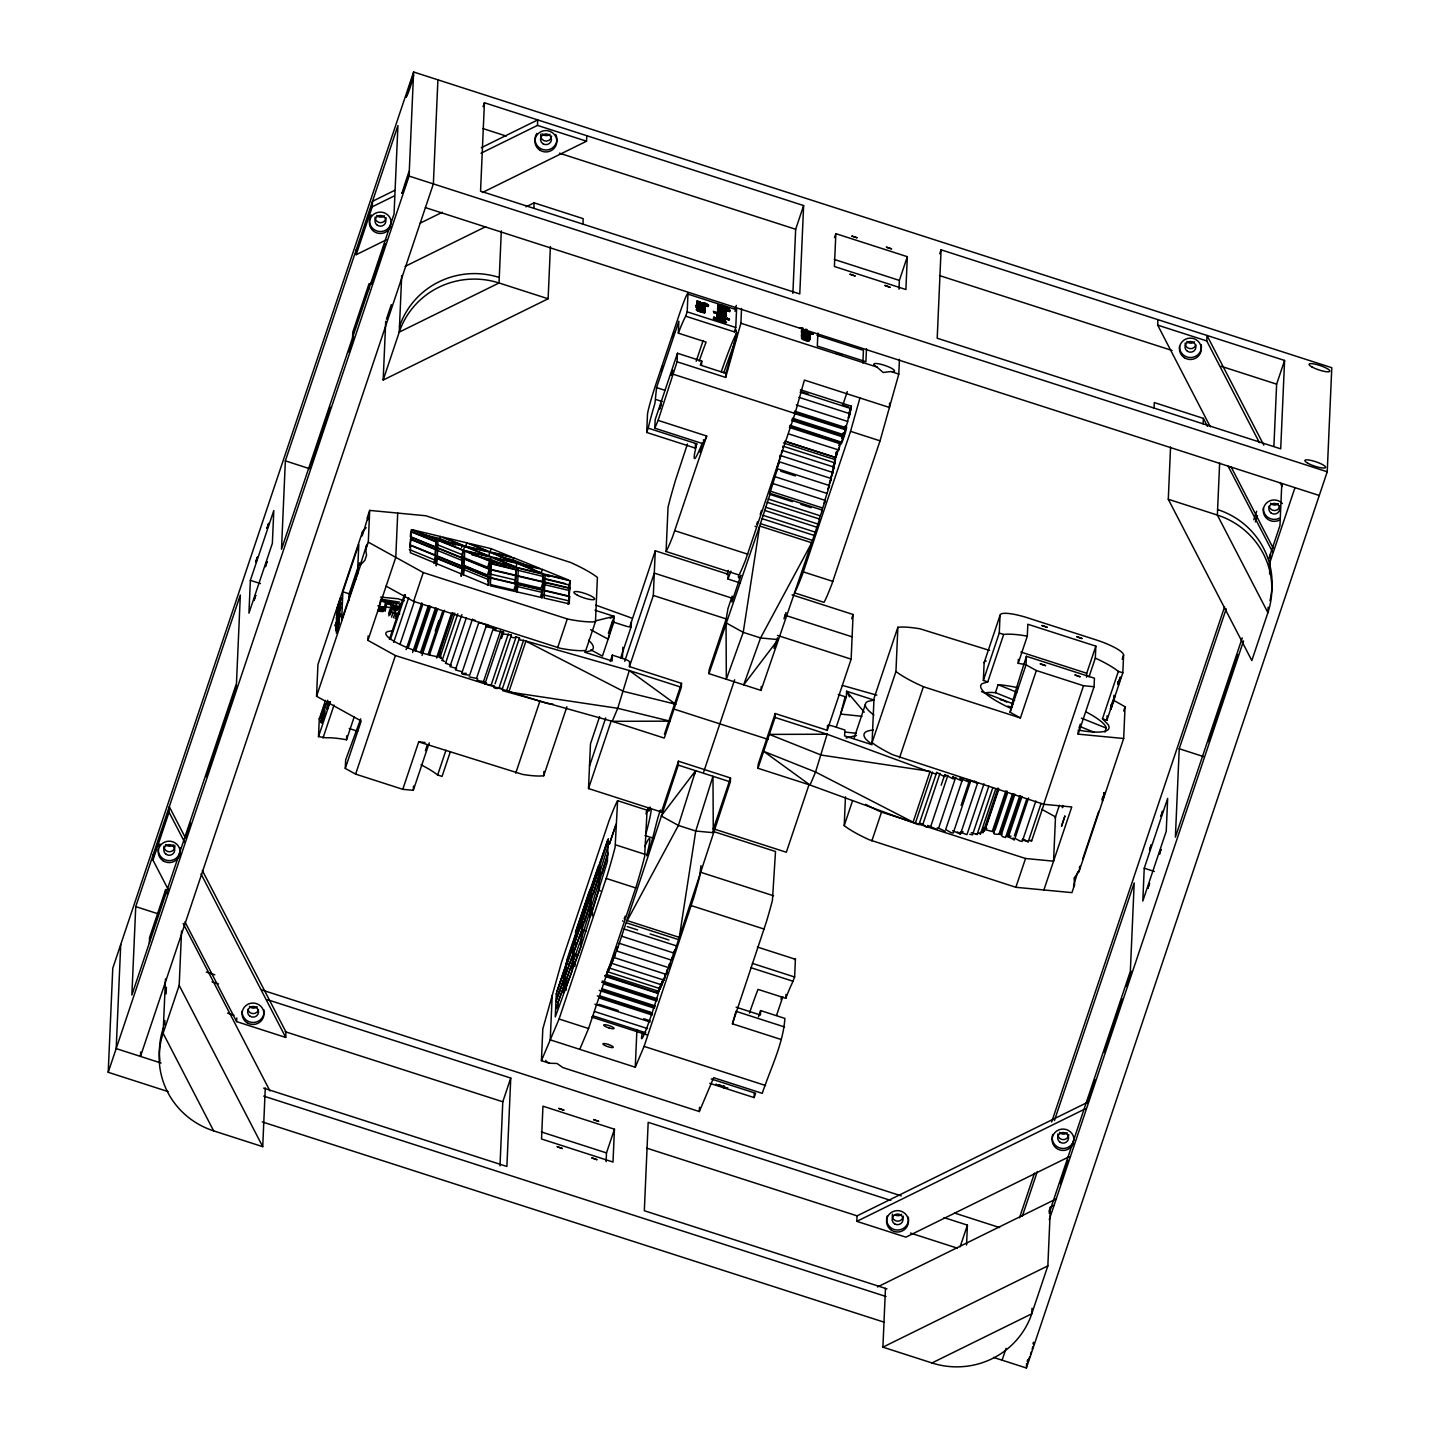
<?xml version="1.0" encoding="UTF-8"?>
<svg xmlns="http://www.w3.org/2000/svg" width="1440" height="1440" viewBox="0 0 1440 1440"><rect width="100%" height="100%" fill="white"/><g stroke="black" fill="none" stroke-linecap="round" stroke-linejoin="round"><path stroke-width="1.5" d="M784.818 441.108L835.848 457.542L836.946 453.006L834.444 460.71M168.102 1091.592L108.216 1072.296L112.77 968.22L413.604 72L1331.784 367.704L1327.23 471.78L1026.396 1368L993.546 1357.416M120.726 944.514L116.19 1048.59L161.082 1063.044M135.738 906.606L131.868 995.022L236.466 683.424L240.336 595.026L135.738 906.606L158.004 913.788M140.67 1051.992L140.472 1056.42L433.368 183.906L437.904 79.83M149.346 943.002L149.58 937.512L165.654 889.614L167.724 893.592M168.462 889.992L152.964 860.076L153.198 854.586M165.42 895.086L165.654 889.614M152.964 860.076L169.038 812.16L169.29 806.67L184.77 836.586M165.474 978.966L163.116 1033.29L213.642 1130.868L262.728 1146.672L265.284 1087.92M164.736 1024.902L164.916 1020.474M166.086 993.96L166.374 987.318M213.642 1130.868A79.092 77.256 2.5 0 1 163.116 1033.29L179.19 985.392L181.566 930.978M250.362 580.338L248.94 613.17L272.358 543.384L273.798 510.552L250.362 580.338L260.496 583.596M202.32 870.462L285.948 1031.94L285.714 1037.43L236.628 1021.626L236.79 1017.972M285.354 460.872L281.502 549.288L394.056 213.984L397.926 125.568L285.354 460.872L309.654 468.702L330.318 407.16M429.228 742.896L413.298 790.326L402.786 789.318L355.608 774.126L345.276 768.402L361.206 720.99L316.548 696.276L317.934 664.542L362.628 531.432L366.228 527.652M354.222 716.85L346.536 739.782L342.36 739.044A67.572 13.968 18.6 0 0 325.854 737.784L318.51 736.614L319.284 718.884L325.512 700.326M322.164 711.954C328.086 709.344 321.462 718.938 321.678 722.952C320.13 719.568 326.52 711.36 323.514 708.714L325.116 703.674L322.236 713.898M322.47 721.224L324.432 714.42L323.064 719.064C317.484 718.596 327.15 704.466 322.614 715.05M321.912 718.38L323.91 713.268L321.93 713.106M322.344 714.51L322.398 713.304L321.948 715.536M324.666 709.02L321.12 720.594M324.45 713.07L320.994 722.718L324.432 713.628L322.308 712.368M324.036 712.494L324.558 710.478L322.974 709.884M326.736 703.278L327.762 700.236M328.5 703.134C329.382 702.972 326.934 708.732 328.446 702.396L328.914 703.35M335.988 628.506L338.634 620.622L336.762 627.12M336.348 620.28L340.614 607.284L339.264 610.56M336.402 619.074L339.39 609.444L339.21 610.506M336.438 618.066L340.308 606.672L339.822 608.706M336.6 614.538L339.264 606.114M337.014 621.036L338.958 613.8L335.106 625.788L336.222 622.548M337.068 619.83L339.786 610.398M337.374 612.882L337.068 614.16L338.976 607.86M337.428 611.658L339.21 607.518L338.562 610.632M337.5 609.786L340.542 597.798M337.788 625.086L337.968 623.394L337.23 625.248M339.894 599.724L336.78 610.11L340.452 599.796M339.3 621.378L336.654 629.262M339.57 615.366C342.684 604.944 332.532 637.29 336.564 622.818M339.732 611.406L338.634 616.212M339.93 606.87L339.984 605.574L338.238 610.56M340.542 601.218L341.244 598.014L340.596 599.94M352.548 337.626L352.8 332.136L368.874 284.238L372.906 282.24M386.226 239.886L356.166 254.7L356.418 249.21M342.882 591.786L341.64 619.992L357.57 572.562L358.794 544.356L342.882 591.786L349.128 593.802L348.84 600.444M345.276 768.402L345.654 759.888L360.72 718.848M346.536 739.782L346.698 735.804M368.64 289.71L368.874 284.238M356.166 254.7L372.258 206.784L372.492 201.312L394.65 190.386M365.688 549.918L366.858 544.338L360.216 565.2L364.806 560.394L366.57 555.138L365.688 549.918L368.298 542.142L369.684 510.408L425.754 515.754L570.672 562.518A70.308 14.526 18.6 0 1 594.738 575.46L597.402 577.422L595.476 621.63L585.81 650.43L584.154 650.61A70.308 14.526 18.6 0 1 560.34 648.306L413.604 601.362L386.118 586.152M553.05 704.214A70.308 14.526 18.6 0 1 546.408 703.26L395.406 655.56L367.92 640.35L368.118 635.922M550.404 246.546L548.118 298.782L383.166 380.052L385.722 321.282M385.11 611.37L386.82 602.82L398.016 606.402L396.954 610.524M401.706 275.598L399.24 332.136L383.166 380.052M380.808 600.012L400.41 604.17L397.206 609.408L389.682 610.2L393.048 612.558L399.726 613.8M108.216 1072.296L409.068 176.076L413.604 72M390.762 611.496L392.13 606.15L397.98 607.482M397.71 513.09L395.784 557.352L367.92 640.35M410.958 537.264L409.932 547.056L410.958 537.264L435.924 547.47L435.582 555.228L410.616 545.04M410.382 537.066L410.526 533.466M413.298 790.326L413.496 786.06M434.034 563.436L435.564 555.66L410.598 545.454L410.292 552.726L435.24 563.094L435.564 555.66M434.988 555.318L436.266 539.658L411.3 529.632L410.976 536.85L435.942 547.056M436.266 539.658L435.258 549.09L412.38 539.73M436.536 560.25L436.284 565.848L437.292 556.362L462.258 566.568L461.25 576.198L462.258 566.568M437.652 548.172L437.31 555.948L462.276 566.154L462.618 558.378L437.652 548.172L436.968 550.206L461.934 560.412L461.682 566.244M461.43 558.234L462.96 550.386L437.994 540.36L437.67 547.758L462.636 557.964L462.96 550.386M463.05 575.01L463.986 567.27L488.988 577.494L488.646 585.27L463.662 574.884L463.986 567.27M489.006 577.08L489.348 569.304L464.346 559.08L464.004 566.856L489.006 577.08L487.638 581.13M484.416 102.744L480.546 191.16L799.776 293.958L803.628 205.56L484.416 102.744L483.084 106.704M501.318 230.868L499.032 282.978L399.24 332.136A79.092 77.256 2.5 0 1 499.032 282.978L548.118 298.782M488.052 585.36L488.304 579.528L463.302 569.304M489.366 568.89L489.69 561.114L464.706 551.07L464.364 558.666L489.366 568.89L487.296 575.406L462.294 565.182M491.436 561.672L490.41 571.482L491.436 561.672L516.582 567.792L514.692 583.74M515.556 577.404L516.582 567.792M515.862 583.974L515.538 591.57L490.374 585.828L490.716 578.052L515.862 583.974L513.828 590.076L490.77 584.64M516.672 592.11L517.608 584.388L542.718 590.31L542.394 597.708L517.284 591.966L517.608 584.388M518.31 568.206L517.986 575.784L543.096 581.706L543.42 574.308L518.31 568.206L517.644 570.24L542.736 576.342L542.484 581.886M533.862 208.332L534.096 202.842L583.182 218.646L582.93 224.136M481.05 153.198L537.48 125.406L537.714 119.916L481.302 147.708M499.986 1165.878L502.794 1101.78L510.75 1078.056L267.516 999.72M510.75 1078.056L506.898 1166.472L263.664 1088.136M541.782 597.888L542.034 592.344L516.924 586.422M542.736 589.896L543.078 582.12L517.968 576.198L517.626 583.974L542.736 589.896L540.684 595.998M543.636 582.48L543.798 578.79L568.89 584.892L568.728 588.492M543.87 590.4L544.806 582.534L569.916 588.456L568.89 598.248M544.806 582.534L544.482 590.31L569.574 596.232M402.786 789.318L418.698 741.888L522.522 774.396A70.308 14.526 18.6 0 0 540.252 776.016L543.726 775.782L543.924 771.354M758.52 1016.82L760.626 1010.592L784.908 1018.422C783.018 1044.468 770.418 1068.786 762.246 1093.338L713.664 1077.696L699.336 1111.536L562.932 1067.598L556.992 1063.476L549.378 1063.242L541.422 1060.668L542.808 1028.952L561.546 962.208L609.03 820.836A70.308 4.086 -72.1 0 1 616.77 802.242L617.616 800.694L647.1 810.198L644.616 856.692A70.308 4.086 -72.1 0 1 636.66 885.006L588.564 1028.52L579.744 1049.346M482.382 192.528L586.548 141.21L586.8 135.72M568.044 604.314L569.556 596.646L544.464 590.724L544.14 598.104L569.25 603.846L569.556 596.646M568.98 596.322L569.232 590.49L544.14 584.568M552.186 995.58L550.242 1039.842L635.274 1067.22L644.094 1046.394L693.594 898.128A70.308 4.086 -72.1 0 0 699.534 876.96L700.992 865.656M569.934 588.042L570.258 580.824L545.148 574.722L544.824 582.12L569.934 588.042L568.566 592.092M555.606 1009.206L555.948 1001.448L564.066 979.11L566.154 979.794M556.272 993.798L555.966 1001.016L564.084 978.696L564.408 971.316L556.272 993.798L558.36 994.482L565.002 976.068M557.766 1007.928L558.036 1002.114L565.416 981.81M563.706 987.3L563.382 994.734L555.264 1016.91L555.588 1009.62L563.724 986.886L564.066 979.11M574.83 955.926L572.742 955.242L572.4 963.018L564.264 985.752L563.94 993.204L572.058 971.046L572.382 963.432L574.47 964.098M572.742 955.242L564.624 977.562L564.282 985.338L566.37 986.004M566.19 990.144L566.352 986.436L572.256 970.2M566.46 984.06L566.712 978.246L574.092 957.942M572.958 961.47L573.3 953.694L581.436 931.356L581.094 939.114L572.94 961.884L572.616 969.498L580.734 947.322L581.076 939.546M574.866 966.366L575.028 962.568L580.932 946.314M581.652 937.422L581.994 929.664L590.328 902.646L590.652 895.05L582.354 921.474L582.012 929.232M662.166 812.268L588.51 788.544L590.472 743.886L599.616 716.598M589.95 911.25L589.608 918.846L581.31 945.612L581.634 937.854L589.968 910.836L590.31 903.06M599.166 874.674L598.824 882.45L590.526 909.414L590.184 916.992L598.482 890.262L598.806 882.864M590.544 908.982L590.886 901.224L599.184 874.26L599.508 866.844L591.228 893.232L590.904 900.792M592.362 915.768L592.524 911.97M599.4 880.596L599.742 872.838L608.04 845.856L608.364 838.656L600.084 865.026L599.76 872.406M478.962 622.494L489.348 625.698L485.892 626.13L487.044 626.904L496.332 628.866L493.704 629.622L495.054 630.522L503.604 632.07L501.984 633.132L503.136 633.906L511.416 635.058C508.968 637.686 514.944 638.424 516.132 636.876L519.426 638.028L502.362 688.842L502.722 690.678L612.216 721.332L664.272 738.09L681.336 687.276L681.516 683.352L629.442 666.594L629.658 661.896A6.174 1.278 18.6 0 0 624.51 659.034L612.36 655.128L612.09 661.014L584.622 652.158L590.904 650.79A70.308 14.526 18.6 0 0 588.51 640.206M590.76 649.782L602.424 656.1L613.8 622.224L614.052 616.338L595.026 610.218M607.68 854.478L607.356 861.678L599.058 888.408L599.382 881.01L607.698 854.046L608.022 846.288M622.386 658.512L622.872 647.334M541.422 1060.668L559.08 1019.016L607.158 875.502A70.308 4.086 -72.1 0 0 615.114 847.188L617.616 800.694M606.114 1161.684L606.492 1152.918L614.448 1129.212L542.952 1106.19L541.53 1139.004L613.008 1162.044L614.448 1129.212M620.532 658.386L631.188 626.634L631.404 621.936M678.33 333.162L678.852 321.228L656.568 387.612L654.948 403.254A67.572 3.924 -72.1 0 0 649.332 423.414L648.144 428.13L696.726 443.79L695.286 448.092L646.704 432.45L647.478 414.72A29.214 1.692 -72.1 0 1 657.414 379.656L678.564 316.674A29.214 1.692 -72.1 0 1 687.96 294.12L736.542 309.762L735.768 327.492L734.31 331.848L685.728 316.206L684.846 317.772A67.572 3.924 -72.1 0 0 679.662 329.724L678.33 333.162L706.104 342.108L705.258 344.286A67.572 3.924 -72.1 0 0 699.156 361.116M654.804 428.202L658.116 420.39L706.698 436.032L703.386 443.844L654.804 428.202L655.164 419.67L677.466 353.268L701.748 361.08L701.568 365.508L725.85 373.338L725.67 377.442L677.088 361.8L677.466 353.268M629.37 666.81L653.328 595.458L655.272 550.8L728.928 574.524M635.274 1067.22L636.912 1029.6M889.632 403.038L889.434 407.466L804.402 380.088L795.042 413.46L745.614 559.89A70.308 4.086 -72.1 0 1 740.034 572.976L738.972 574.992L666.09 551.52L668.034 507.258L669.42 501.768A70.308 4.086 -72.1 0 1 675.45 480.384L687.438 444.006M685.728 316.206L687.186 311.85L687.96 294.12M704.79 311.22C703.278 309.492 694.188 306.882 697.5 310.752C721.332 317.826 680.436 301.896 702.738 308.79M700.596 307.26C712.476 311.274 682.524 301.518 702.792 307.422M696.888 306.648L704.898 310.536L698.472 307.476L704.988 308.592L696.888 306.648L696.636 307.926M619.002 943.218L671.058 959.994L668.844 967.698L616.734 951.03L678.276 765.126L678.456 761.202L730.512 777.978L730.332 781.884L674.388 952.344L674.586 950.112M700.416 304.344L700.128 306.216L705.294 306.288L696.816 303.57L700.416 304.344L698.4 304.74L698.922 305.658L699.588 304.11M695.286 448.092L695.484 443.664M701.874 304.812L704.106 305.262M703.386 443.844L703.566 439.74M718.416 314.28L713.754 312.246L725.544 316.044L725.436 318.816L717.354 316.206C716.292 310.194 721.206 319.41 718.128 313.542M717.66 309.15L719.064 308.862L717.876 308.484L717.498 312.984L725.31 315.27L725.904 312.57C722.988 311.76 725.688 313.362 726.012 314.37C729.72 321.948 702.198 305.604 718.65 313.614M717.246 318.42L717.606 315C731.16 316.98 725.832 324.252 717.246 318.42L717.498 317.214M708.984 673.65L760.464 523.638L812.52 540.396L761.04 690.426L708.984 673.65L709.146 669.744L726.21 618.93L727.956 608.634L732.15 596.106L731.898 601.992L740.898 575.172L739.044 577.818A70.308 4.086 -72.1 0 1 738.468 576.126M725.238 323.244C725.292 317.304 712.476 318.492 715.266 319.86C743.58 327.564 707.454 315.558 723.51 320.76M724.32 318.726L725.616 319.14L724.806 321.57M725.526 316.566L724.284 316.17M725.616 319.14L717.552 316.008L717.3 317.214L723.978 318.978L722.142 318.024M725.904 312.57L717.84 309.438L717.588 310.662L724.05 313.074L717.57 311.292M717.948 307.008L729.936 310.338L717.966 306.486L717.714 307.692L729.684 311.544L719.73 307.8M699.336 1111.536L699.516 1107.306M740.484 583.038L727.974 579.024L728.154 574.272M725.67 377.442L740.898 323.244L741.546 308.448M716.202 1083.978L715.968 1084.644M761.04 690.426L761.22 686.502M974.484 781.11L977.454 783.324L967.014 779.526L970.326 782.136L968.688 782.028L959.94 778.176L962.46 780.696L961.056 780.606L952.596 776.664L954.09 778.734L952.902 778.752L944.748 774.612L945.342 776.502L943.938 776.412L936.702 772.416L918.882 824.796L810.036 785.034L757.98 768.276L758.16 764.352L775.206 713.538L827.262 730.296L827.478 725.598A6.174 1.278 18.6 0 1 832.734 726.102L844.884 730.008L844.614 735.894L872.1 744.732L866.106 739.422A70.308 14.526 18.6 0 1 873.288 730.116M709.794 1083.312L754.146 1097.604L754.344 1093.158M760.626 1010.592L760.428 1015.02L736.128 1007.19M792.882 293.364L795.672 229.266L803.628 205.56M757.98 768.276L775.044 717.462L775.206 713.538M781.02 1039.464L732.438 1023.822L766.476 921.6A70.308 4.086 -72.1 0 0 772.416 900.432L775.512 851.508L713.052 831.384M804.924 334.656L804.978 333.468L803.196 333.198L803.7 334.116L801.468 332.514L806.472 333.432M809.586 339.678C789.714 330.3 813.348 348.84 809.838 335.844L801.756 333.252L801.504 334.458L809.712 337.59L808.794 336.888M749.448 1013.094A67.518 3.924 -72.1 0 1 756.882 992.34L758.016 989.388L785.79 998.316L785.97 994.338M817.884 333.054L817.326 346.068L865.908 361.728L866.484 348.696M785.79 998.316L786.852 995.562A67.572 3.924 -72.1 0 1 792.126 983.268L794.628 977.004L795.402 959.274L757.386 947.034M835.848 233.676L834.408 266.508L905.904 289.53L907.326 256.698L835.848 233.676L834.516 237.618M836.37 726.75L846.324 697.104L846.576 691.236L874.044 700.074L867.762 701.442A70.308 14.526 18.6 0 0 873.936 715.032M862.884 363.078L863.442 350.334L816.966 335.358M827.19 730.53L851.148 659.16L853.092 614.502L792.072 594.846M1114.902 696.456L1110.402 709.074L1113.372 700.128L1125.054 706.77L1123.668 738.504L1078.992 871.632L1074.132 878.004L1074.546 884.862L1071.936 892.638L1015.866 887.292L869.166 839.736A70.308 14.526 18.6 0 1 845.802 826.848L844.218 825.606L845.46 796.878M1043.892 889.956L1071.756 806.958L1043.712 804.294L892.8 754.758A70.308 14.526 18.6 0 1 875.43 745.074L872.064 742.644L874.008 698.382L897.876 627.246L902.016 627.03A70.308 14.526 18.6 0 1 920.034 628.812L989.55 650.412M1069.11 1156.752L905.904 1237.158L856.818 1221.354L857.07 1215.864L1087.452 1102.374M898.992 289.17L899.37 280.404L907.326 256.698M859.932 397.98L850.554 431.334L802.512 574.236A70.308 4.086 -72.1 0 1 795.006 591.984L794.502 592.848L824.004 602.352L824.508 601.47A70.308 4.086 -72.1 0 0 831.996 583.74L880.056 440.838L898.794 374.112L899.442 359.298M872.064 742.644L895.95 671.508L897.876 627.246M1054.314 1205.208L1050.408 1207.134L1047.852 1265.886L1031.76 1313.802L931.968 1362.96L882.9 1347.156L885.456 1288.386M941.076 249.822L937.206 338.22L1280.718 448.848L1284.588 360.45L941.076 249.822L939.744 253.764M1027.296 636.192L1023.966 635.598A67.572 13.968 18.6 0 0 1007.172 634.176L1003.68 634.446L987.768 681.876L983.358 680.454L984.132 662.724L1000.044 615.312A29.214 6.048 18.6 0 1 1029.834 618.552L1094.364 639.342A29.214 6.048 18.6 0 1 1123.596 655.092L1122.822 672.822L1106.91 720.252L1102.446 718.812L1118.358 671.382L1115.586 669.294A67.572 13.968 18.6 0 0 1099.422 660.042L1095.318 658.098L1095.84 646.146L1027.818 624.24L1027.296 636.192L1018.188 663.3L1021.752 663.93A67.518 13.95 18.6 0 1 1025.37 664.686M966.546 1245.024L967.41 1225.134L943.992 1217.592M983.358 680.454L999.27 633.042L1000.044 615.312M1026.414 656.298L1026.036 664.83L1036.35 670.536L1020.42 717.966L1010.124 712.26C1014.264 693.36 1020.654 674.892 1026.414 656.298L1094.436 678.204L1094.058 686.736L1078.146 734.148L1123.668 738.504M1018.188 663.3L1018.368 659.322M1026.396 1368L1026.576 1363.572M1032.012 1308.312L1031.76 1313.802A79.092 77.256 2.5 0 1 931.968 1362.96M1078.146 734.148L1078.326 730.044L1081.656 730.656A67.572 13.968 18.6 0 0 1108.116 724.572L1102.446 718.812M1086.552 677.232L1086.732 673.254L1095.84 646.146M1106.91 720.252L1107.09 715.824M1111.104 709.308L1110.744 707.598M1111.482 704.754L1110.978 706.59L1111.266 705.348M1118.232 681.75L1118.808 682.974L1118.142 682.056M1154.052 408.06L1154.286 402.57L1203.372 418.374L1207.494 426.366M1210.32 426.798L1157.67 325.134L1157.904 319.644M1144.242 868.212L1142.802 901.044L1166.238 831.258L1167.66 798.426L1144.242 868.212L1154.358 871.47M1268.136 607.158L1267.902 612.648L1251.828 660.546L1168.29 499.266L1170.558 447.03M1226.196 608.85L1179.234 748.746L1175.382 837.162L1242.252 637.902M1203.138 423.864L1203.372 418.374M1259.424 442.656L1206.756 340.938L1206.99 335.448L1263.798 445.14M1219.644 462.96L1217.358 515.07A79.092 77.256 2.5 0 1 1267.902 612.648L1217.358 515.07L1168.29 499.266M1273.914 446.04L1276.632 384.156L1284.588 360.45M1269.594 573.858L1270.458 553.878M1281.798 483.57L1279.962 525.564L1269.072 558.036M800.37 389.772L851.382 406.206L849.006 413.946M255.672 562.194L257.364 557.1L255.726 562.194M265.356 566.622L267.066 561.546L265.464 566.586M1151.244 844.974L1149.534 850.014L1151.172 844.974M1161.036 816.102L1162.62 811.098L1160.982 816.192M1160.946 849.456L1159.488 854.118L1160.874 849.402M792.432 501.66L769.536 494.28L770.31 493.362L760.464 523.638M767.106 502.254L819.576 519.048L812.52 540.396M835.326 458.712L835.578 457.614L787.662 442.188M323.748 707.112C327.222 703.836 322.686 711.036 322.668 713.538M662.364 982.062L660.222 988.704L608.166 971.946L610.2 964.584L606.744 974.592L658.8 991.35L661.23 984.024M611.928 963.396L615.366 952.758L614.196 957.582L666.252 974.43L667.422 969.516L663.984 980.172L611.928 963.396L613.422 957.474L609.876 968.202L661.932 984.96L664.128 978.084M616.698 951.03L617.634 946.818L614.232 957.618M604.728 975.51L657.774 992.844L659.196 987.858M660.186 988.686L662.256 981.342L661.77 982.278M663.948 980.154L665.478 974.232L664.758 975.942M668.772 967.788L669.69 963.576L668.79 965.934M769.536 494.28L777.456 468.81L829.512 485.568L824.418 501.678M829.998 481.086L832.878 472.518L780.876 455.652L777.672 465.426M782.964 446.166L782.694 447.264M770.31 493.434L822.366 510.12L821.592 511.056L824.976 501.498M785.034 446.814L835.002 462.906L831.762 473.508L834.174 467.154L782.118 450.396L781.344 453.042M1113.912 698.382L1114.326 696.15L1113.552 698.202L1114.596 698.616M336.474 617.652L339.948 606.348M324.918 707.328L325.818 703.908L323.298 711.666M1110.816 706.446L1111.842 706.554L1114.254 698.436M321.39 717.228L322.596 712.242M800.118 392.202L851.13 408.636L850.608 410.652M1104.192 792.63L1103.778 794.502M327.996 706.122L326.484 709.092L328.302 706.698L327.672 705.168M327.24 709.308L327.348 708.084M323.892 709.506L321.354 715.212L322.326 711.306M793.944 413.352L845.37 429.678L842.058 440.316L841.374 442.17L790.092 425.268M1114.038 695.322L1113.84 696.222M1111.698 706.824L1112.166 704.97M321.444 714.078L323.046 714.726L323.676 710.946L323.352 712.278M327.996 707.544L327.312 705.888M798.966 397.332L849.978 413.766L849.384 415.926L847.386 421.362L796.374 404.946M321.228 718.146L322.776 718.65C325.512 710.946 320.688 725.472 323.064 719.064M323.46 710.478L322.848 712.566L323.424 710.46M323.514 708.714L323.118 710.262L324.306 710.748L323.37 713.754L322.11 713.466M337.068 615.942L337.428 614.484M838.854 448.074L838.44 450.612L841.104 441.702M1119.654 680.994L1120.176 678.438L1119.438 680.4M1118.682 682.884L1118.844 682.272M609.912 968.148L611.604 961.776L608.166 971.946M605.016 976.392L657.072 993.15L657.54 991.368M658.8 991.35L660.996 983.718M671.472 960.372L674.082 951.534M828.612 486.63L831.402 478.584L779.346 461.808L775.854 472.428L777.384 468.918M836.73 451.476L835.974 454.086M328.68 702.144L328.284 703.836L328.95 702.036M840.744 443.61C840.906 448.128 849.384 420.912 845.712 427.914M337.338 614.97L337.212 616.104L337.644 615.222M336.798 622.836L337.698 619.326M779.706 456.732L779.994 455.22M336.996 621.756L336.114 625.572L338.724 619.146L336.006 627.768L337.356 622.602M605.754 975.69L606.42 974.16M1112.526 703.89L1113.822 700.38M936.702 772.416L936.342 773.928L934.29 773.586L827.1 734.22L775.044 717.462M338.508 610.29L338.58 609.444M1073.574 885.69L1077.822 871.596M1027.278 1361.43L1027.638 1359.846M1033.452 1344.6L1033.812 1343.016M338.832 616.446L337.212 622.278M338.22 621.396L340.524 614.232L336.816 625.806L337.788 621.9M337.626 622.53L337.41 623.808L337.77 622.962M1118.142 684.324L1119.096 681.444M835.254 457.092L834.822 458.622M781.794 997.272L781.128 999.558M1119.924 680.112L1120.698 677.394M844.776 427.716L845.226 425.934M338.976 617.454L339.264 616.104L337.122 623.106M696.726 443.79L694.728 452.916A67.572 3.924 -72.1 0 0 702.234 443.178M844.974 429.768L847.872 421.236M829.728 482.184L829.458 483.282L831.402 478.584M1111.032 705.69L1111.968 705.114L1111.428 707.814M595.404 620.892L614.052 616.338L608.112 639.162L590.616 629.694M656.91 991.566L657.198 991.26M844.956 697.446L840.636 714.042L861.966 716.328M1113.048 702.954L1113.786 700.83M668.286 967.788L666.306 974.376M1062.828 805.428L1062.378 807.732L1063.26 805.752M838.638 448.524L835.848 457.542M1102.932 798.426L1102.752 799.416L1103.454 797.49M658.116 420.39L677.088 361.8M828.324 487.782L827.928 489.204L829.512 485.568M732.438 1023.822L735.948 1011.312L784.53 1026.954M322.362 712.746L323.118 710.262M338.4 609.984L336.528 615.87L339.39 603.036L336.654 613.206L339.282 605.844M339.102 610.2L338.004 614.196L339.138 609.588M848.556 416.646L848.268 417.942L849.996 413.802M1111.662 704.628L1111.158 706.77L1111.968 704.772M362.628 531.432C359.136 549.468 370.116 507.168 367.776 519.84M1078.992 871.632L1080.162 866.07L1079.334 867.636M1032.156 1349.172L1032.876 1346.706M339.966 604.026C339.156 607.32 341.046 600.408 340.254 603.666M340.47 608.31C339.678 611.604 341.55 604.692 340.758 607.95M357.93 572.454L356.94 575.64M324.306 710.748L323.64 712.908L323.82 711.414M725.85 373.338L726.966 369.648A67.572 3.924 -72.1 0 0 736.056 330.03L734.31 331.848M607.068 973.242L608.31 969.048M822.366 510.12L819.162 519.03M337.176 617.886L338.112 614.718M322.488 714.978L324.108 710.172M1113.102 701.01L1113.678 699.174M1103.814 796.41L1104.246 794.592L1103.868 795.546M573.768 941.346L556.866 991.836L598.968 868.212L582.372 917.316M573.786 940.932L590.148 892.476M598.464 865.854L575.442 932.544L589.158 891.558M582.894 912.024L607.806 840.06L591.768 887.652M608.202 853.074L601.83 873.504L599.742 872.838M599.616 887.616L592.596 910.08L590.526 909.414M1118.142 683.676L1120.14 677.25M1104.228 793.404L1102.23 799.83L1103.526 796.554M322.902 711.36L324.504 711.684L321.804 720.828L323.334 718.668M566.712 960.372L581.328 916.74M564.75 973.98L566.676 967.806M590.112 896.4L574.218 943.74L576.306 944.424M590.814 901.818L584.442 922.14L582.354 921.474M599.67 873.612L593.316 893.898L591.228 893.232M695.628 770.706L678.402 825.444L627.228 920.61L679.284 937.368L695.754 831.024L712.98 776.304L713.286 832.698L695.754 831.024L678.402 825.444L661.23 815.94L695.628 770.706L694.206 774.936M843.372 432.648L841.572 438.228M338.094 609.57L340.092 603.252L338.238 610.506M338.616 621.18L339.426 619.38L335.88 630.954L338.904 621.054L338.13 624.114M606.96 972.504L608.022 969.174M1103.94 793.926L1104.39 792.522L1103.94 793.836M658.476 990.936L657.774 992.844M337.734 618.048C339.858 611.046 335.304 624.492 337.5 618.75M356.832 573.93L355.212 579.996L356.31 577.476M1030.446 1354.572L1031.328 1351.872M337.824 615.888L338.472 613.656L337.878 615.114M1112.76 702.072L1113.084 700.596M1103.04 796.914L1102.428 798.714M337.932 615.978L339.03 612.036L338.598 612.972M337.968 618.516L339.66 614.034L338.256 618.12M835.938 453.402L836.676 451.44M657.72 991.476L657.072 993.15M834.624 458.514L835.056 457.29M1112.256 704.214L1113.516 700.614M833.238 466.884L835.488 459.738L783.432 442.962M185.652 838.134L190.62 823.284M206.28 776.664L236.88 685.512M348.84 351.972L353.826 337.122M371.628 284.058L385.164 243.738M386.424 319.194L391.32 304.614M367.074 518.202L369.684 510.408M336.51 622.152L339.174 613.872L338.58 615.33M349.128 593.802L359.514 562.86M316.548 696.276L361.242 563.148M321.192 718.686L323.208 713.034L322.254 715.122M322.578 716.4L324.558 710.478M323.82 713.736L324.522 711.612M328.068 704.646L327.15 707.166M329.13 701.946L327.366 709.128M329.832 702.162L328.644 705.672L327.654 705.402M318.51 736.614L330.282 701.568M322.974 738.054L334.044 705.06M385.632 604.296L386.658 601.254M384.084 609.804L385.434 602.46L380.376 600.678L379.494 605.178M385.29 607.392L386.82 602.82M386.946 604.278L387.972 601.218M388.836 604.404L389.862 601.362M390.348 606.258L391.896 601.668M388.638 613.674L389.682 610.2M388.8 615.852L390.33 611.28M391.122 609.192L392.13 606.15M392.868 605.178L393.894 602.118M390.186 614.844L391.212 611.784M391.896 609.084L392.922 606.024M393.12 609.246L394.146 606.186M391.518 617.13L393.048 612.558M395.208 607.554L396.738 602.982M394.164 611.19L395.712 606.618M395.406 611.622L396.936 607.05M393.462 617.76L394.992 613.188M396.99 609.444L398.016 606.402M395.514 616.644L396.522 613.584M398.466 609.282L400.41 604.17M389.412 639.324L404.406 594.63M390.438 639.396L405.432 594.702M393.678 642.384L408.672 597.69M355.608 774.126L395.406 655.56M413.604 601.362L423.27 572.562L368.298 542.142M400.23 643.626L414.504 601.056M461.556 547.452L462.24 545.418L437.13 539.586L436.446 541.62L412.362 531.936M420.786 533.97L439.704 538.506L440.388 536.472L462.24 545.418M406.116 649.638L421.83 602.82M408.15 647.946L422.442 605.376M412.632 652.41L428.346 605.592M414.594 650.592L429.606 605.898M415.584 651.096L430.596 606.42M420.462 652.698L435.474 608.004M421.524 652.86L436.518 608.166M422.028 655.488L437.742 608.67M435.258 631.116L438.84 620.478M428.148 654.516L442.44 611.946M463.284 550.458L464.652 546.408L488.592 556.2L463.842 550.314L439.65 540.594L464.652 546.408M465.426 546.894L466.794 542.826L487.458 551.268L464.652 545.976L442.908 537.084L466.794 542.826M429.48 654.966L444.474 610.272M461.934 560.412L462.618 558.378M462.978 563.148L464.346 559.08M436.518 658.026L451.53 613.332M440.118 653.778L438.966 653.004L452.466 612.774M440.658 656.172L438.822 655.218L453.042 612.882M441.972 658.638L439.92 657.576L454.842 613.116M444.438 661.428L442.17 660.348L457.812 613.764M451.314 665.244L445.536 663.282L461.898 614.592M456.606 668.52L449.982 666.558L466.326 617.868M488.502 556.326L491.13 548.658L511.2 556.794L489.888 551.844L469.332 543.438L491.13 548.658M425.412 750.636L427.41 744.714M489.69 561.114L487.656 567.216L462.654 557.172M471.888 554.85L490.374 559.224L491.04 557.208L514.908 566.964L490.59 561.06L466.416 551.34L491.04 557.208M489.906 563.076L490.59 561.06M462.096 671.76L455.4 669.888L472.464 619.074M486.738 624.402L469.674 675.198L463.554 674.406L461.718 673.452L478.782 622.638M450.36 751.662L442.062 776.412L437.652 774.99L445.95 750.24M500.166 556.848L512.982 559.818L513.666 557.784L539.82 568.368L517.086 562.968L492.282 552.816L513.666 557.784M469.134 676.836L476.514 678.438L493.578 627.624M515.7 567.45L517.068 563.382L541.746 573.48L517.482 567.576L493.542 557.784L517.068 563.382M476.802 680.382L483.498 681.606L500.562 630.792M502.362 688.842L499.086 687.69C497.88 689.238 491.904 688.5 494.352 685.872L484.92 683.946L502.002 633.24M501.48 638.424L503.604 632.07M491.274 684.684L508.32 633.87M495.072 683.766L511.416 635.058M499.086 687.69L516.132 636.876M540.99 573.462L542.358 569.394L568.53 579.978L544.32 574.11L519.552 563.976L542.358 569.394M542.736 576.342L543.42 574.308M506.484 691.164L523.53 640.35L629.28 670.518L681.336 687.276M543.078 582.12L541.026 588.222L515.916 582.3M568.89 584.892L570.258 580.824M557.622 647.748L567.288 618.948L570.006 619.506A70.308 14.526 18.6 0 0 593.82 621.828L595.476 621.63M515.736 773.136L539.622 702M646.704 432.45L648.144 428.13M697.086 301.05C723.762 312.03 685.818 300.24 699.984 301.662M696.888 302.562L697.284 300.942M698.922 305.658L696.924 304.884L696.888 303.39M697.572 300.87L696.69 302.076M696.726 304.668L697.104 303.282M696.708 306L697.14 304.218M696.6 304.254L697.734 302.4M697.23 303.912L698.202 302.67M696.42 309.888L696.888 308.664M696.636 310.158L697.248 308.61M696.996 310.446L696.654 308.79M697.734 308.628L696.348 309.654M698.76 304.704L699.48 301.662M697.5 310.752L697.212 309.762M698.31 304.02L700.2 303.462M698.778 310.104L702.864 311.958L698.4 309.582L701.856 310.266L704.754 312.588M701.244 303.768L699.84 304.38M698.868 311.4L697.734 310.068M699.552 310.266L699.912 309.078M543.726 775.782L566.91 706.734M699.552 311.094L698.994 310.086M704.808 309.258C707.364 304.2 687.6 304.776 701.352 305.856M699.714 311.706L699.102 310.716M698.85 309.546L700.83 309.366M701.136 306.54L702.216 306.126M703.188 305.37L702.918 303.984M700.65 312.03L699.768 310.428M701.766 309.672L700.596 310.032M701.982 306.81L702.99 306.324M703.206 303.588C705.312 301.356 712.224 307.674 705.654 305.856M701.55 312.3L703.242 311.13L702.594 309.996M703.278 308.124L703.656 306.468M702.36 312.516L702.9 310.752M704.862 304.56L705.33 303.354M702.666 311.958L703.332 310.32M705.006 305.838L704.79 307.224L705.222 306.09M706.446 305.514L706.068 303.624M703.062 312.66L705.06 311.724M705.294 306.288L704.808 308.07L703.494 307.44L705.042 308.268L704.736 309.852L699.642 308.538M705.996 305.838L706.716 303.876M704.178 312.768L704.934 309.978M704.538 312.714L704.988 311.49M708.138 304.686L707.922 306.594M708.246 306.414L708.552 305.19M696.168 361.278L703.134 340.542M713.736 312.768L713.988 311.562M715.266 319.86L713.772 317.322L716.148 317.826M728.586 308.088C710.532 305.982 720.072 301.086 729.288 309.852M713.484 318.582L714.132 317.178M717.732 306.432L718.236 304.902M608.364 633.276L612.63 620.586M713.7 318.87L713.772 317.322M717.75 307.17L717.93 305.064M714.06 319.194L713.916 318.186M718.83 309.546L717.57 308.736L718.146 306M717.588 305.982L718.722 304.848M724.068 309.672L718.092 307.656L717.642 309.672C721.692 314.676 727.29 309.402 725.94 311.562M714.6 319.518L714.294 318.51M717.57 308.736L718.38 307.656M718.488 305.532L719.388 304.884M717.912 319.59L715.824 319.5L715.392 318.168M718.236 309.24L718.74 307.71M715.32 319.158L715.59 317.934M717.498 312.984L717.732 311.778L724.212 313.542L717.768 311.13M718.092 307.656L719.154 307.8M720.306 306.684L720.234 304.992M700.362 365.238L701.748 361.08M717.3 314.622L717.768 313.542M721.998 308.826C722.502 311.598 717.948 309.798 719.64 307.908M719.856 307.152L720.504 305.802M719.298 309.456C720.9 307.368 722.7 311.04 718.938 308.466M716.058 320.202L714.816 318.834M719.676 309.708L720.162 308.07M719.712 306.936L721.188 305.208M719.46 309.168L720.414 308.664M717.768 320.184L717.516 318.564M722.61 310.248L720.72 308.268M716.994 320.562L717.57 319.23M720.198 309.33L721.206 308.448M717.858 318.546L717.084 319.662M719.082 315.72L719.838 314.082L723.744 316.242M720.936 310.212L721.188 308.988M721.278 306.594L722.268 305.478M721.944 314.658L721.656 316.134L719.424 315.234L719.838 314.082M721.512 310.41L721.638 308.646M719.712 315.396L719.424 314.082L724.122 315.774M721.908 306.738L722.844 306.234M718.038 320.922L725.454 322.56M719.172 305.55L723.492 305.856M719.622 318.834L722.016 320.31L725.418 319.338M720.54 315.738L719.946 314.712M722.61 306.918L723.636 306.486M719.658 319.446L723.654 321.804L721.962 320.904M720.054 315.36L723.996 317.322L725.922 316.548M722.106 312.102L722.844 309.564M721.26 320.67L719.64 320.04M726.012 314.37L722.07 313.272L722.466 312.12L724.266 312.39L722.322 311.436M722.358 313.254L723.942 315.018M723.402 307.17L724.77 306.288M720.126 321.03L720.378 319.608M723.312 311.472L726.174 310.896M721.656 316.674L724.824 316.746M722.502 314.604L724.158 314.334M722.826 313.542L723.24 312.354M723.258 306.54C728.64 307.44 727.434 311.454 725.184 307.044M723.528 315.288L722.826 314.964M722.862 315.738L722.538 316.962M723.438 313.812L723.816 312.462M723.276 314.838L723.744 313.632M723.924 313.164L724.14 312.21M723.87 314.316L724.086 313.38M723.096 321.912L723.888 319.77L722.88 318.294M724.626 312.174C728.424 313.65 722.268 313.182 725.418 314.568M721.782 319.338L722.862 318.924M725.454 311.886L725.778 310.212M726.948 307.188L726.624 308.556M723.24 319.23L717.336 316.692M724.5 315.162L725.184 313.398M725.724 311.832L725.994 310.464M722.88 320.634L723.474 319.05M725.472 313.452L725.922 312.048M726.804 309.546L727.182 308.124M722.646 319.59L723.852 318.798M727.02 309.474L727.362 308.34M725.31 315.27L726.066 313.236M723.51 321.912L723.726 320.904M610.218 661.482L612.36 655.128M724.284 321.264L724.968 319.05M725.256 322.704L724.302 322.38L725.634 321.372M729.522 309.168L728.838 310.338L726.498 309.582M724.302 322.38L725.418 321.156M726.804 318.996C734.688 320.202 722.142 318.024 728.91 319.896M726.894 319.14L727.398 318.204M729.684 311.544L729.936 310.338M727.146 319.32L727.128 318.222M727.542 319.518L727.794 318.276M729.18 319.878L728.784 318.582M728.514 319.824L729.162 318.78M629.91 626.346L655.272 550.8M589.482 766.224L605.7 717.948M624.708 661.284L654.3 573.12L732.168 598.194M588.51 788.544L611.064 721.386M666.09 551.52L667.152 549.522A70.308 4.086 -72.1 0 0 672.732 536.418L706.698 436.032M664.452 734.166L681.516 683.352M726.912 574.578L728.334 570.348M650.034 806.994L648.648 811.116L650.52 808.47A70.308 4.086 -72.1 0 1 645.912 833.778M730.944 571.104L727.974 579.024M661.392 812.016L678.456 761.202M703.62 772.128L734.634 679.788M843.03 404.388L847.314 391.59M849.042 412.866L851.346 406.206M713.448 828.774L730.512 777.978M774 648.396L777.564 637.812M783.954 618.75L786.024 612.558M851.688 618.696L853.092 614.502M808.884 785.088L786.33 852.246L712.674 828.54M721.098 1086.282L718.974 1084.842M723.096 1086.192L724.266 1086.732L717.966 1085.076M723.708 1086.264L723.132 1087.488L727.866 1087.884M723.546 1087.092L724.41 1086.21M724.194 1087.812L724.338 1086.588M853.956 738.486L865.314 704.61M776.556 1015.416L782.82 996.75M844.218 825.606L852.498 800.928M754.146 1097.604L755.604 1093.248L711.252 1078.956M871.848 840.906L881.514 812.106L878.832 810.936A70.308 14.526 18.6 0 1 865.656 804.348M899.514 757.854L923.4 686.718L916.686 683.622A70.308 14.526 18.6 0 1 899.316 673.938L895.95 671.508M915.462 822.888L932.508 772.074M936.954 829.422L927.684 825.426L928.278 827.316L925.974 826.92L922.932 824.184L939.996 773.37M941.184 785.196L944.748 774.612M930.798 826.236L947.844 775.422M945.234 831.258L938.61 828.18L955.674 777.366M962.73 778.716L945.684 829.53L951.174 832.698L953.244 833.04L970.326 782.136M984.222 692.964A65.736 13.59 18.6 0 1 992.268 692.46L995.436 692.658L998.1 684.72L1000.152 684.846A65.736 13.59 18.6 0 1 1017.792 687.69M961.128 805.32L969.66 779.922M952.596 830.736L960.48 834.066L977.544 783.252M960.282 832.194L966.942 834.642L983.988 783.828M1010.124 712.26L1026.036 664.83M969.786 834.264L972.504 834.84L988.848 786.15M971.316 832.716L977.094 834.48L992.736 787.896M978.318 833.364L980.532 833.832L995.562 789.3M980.964 832.23L983.016 832.572L997.974 788.022M982.908 830.808L984.33 830.898L998.532 788.544M1019.754 795.87L1005.552 837.522L1002.384 836.622L1001.304 834.75C1000.422 833.58 991.044 835.47 994.392 832.122L985.23 829.62L998.802 789.192M992.358 831.24L1005.93 790.794M993.69 831.636L1007.262 791.208M995.112 829.998L1007.262 793.818M999.036 833.958L1012.608 793.53M1000.26 834.246L1013.832 793.8M1001.304 834.75L1014.876 794.322M1006.182 836.298L1007.19 836.424L1020.762 795.996M1013.022 838.008L1014.444 839.952L1008.432 836.91L1022.004 796.482M1014.408 835.83L1026.54 799.65M1028.574 797.94L1015.002 838.368L1019.952 840.996L1022.292 841.41L1035.864 800.982M1022.076 839.718L1028.178 841.824L1041.102 803.43M1015.866 887.292L1025.532 858.492L1053.558 861.174L1055.502 816.894L1041.75 809.298M1029.546 840.618L1031.652 840.888L1043.802 804.708M1043.712 804.294L1083.528 685.728L1094.058 686.736M1089.018 676.872L1095.318 658.098M1078.974 728.082L1080.306 724.122M1055.124 818.028L1059.408 805.266M1122.21 659.214L1123.596 655.092M1105.038 732.114L1106.316 727.704A65.736 13.59 18.6 0 0 1085.652 711.684M1123.65 711L1125.054 706.77M1082.808 858.69L1098.738 811.26M960.102 1246.86L967.41 1225.134M1019.502 1217.79L1034.496 1173.096M1051.65 1122.03L1224.522 607.032M1253.808 519.786L1256.67 511.272M1022.364 1216.08L1037.322 1171.512M1054.422 1120.572L1134.198 882.9L1130.346 971.298L1049.13 1213.236M1255.374 521.946L1257.498 515.574M1049.022 1211.292L1050.408 1207.134M1060.182 1183.572L1068.03 1160.226M1087.254 1102.932L1095.102 1079.586M1104.354 1052.01L1122.174 998.946M1126.44 986.22L1131.426 971.352M1208.502 741.726L1237.68 654.822M1002.096 1360.17L1006.074 1348.326M1049.238 1219.716L1243.548 640.89M1269.27 564.282L1294.974 487.674M834.984 459.072L835.56 457.614M336.852 623.394L337.104 622.224M849.186 414.792L850.464 411.102M1118.646 681.696L1118.088 683.298L1119.348 681.93M1119.474 679.842L1120.266 677.592M1102.428 798.246L1102.77 797.256M337.914 619.812L339.066 615.978L338.598 617.094M337.968 625.572L338.49 624.546L336.438 633.312L339.318 621.738L338.796 622.872M357.03 573.282L357.84 571.068M381.078 606.708L379.602 606.312L378.018 610.884L379.494 611.262L381.078 606.708L385.128 606.762M380.754 611.514L382.338 606.942M381.798 611.622L383.382 607.068M382.626 611.604L384.21 607.05M383.22 611.514L384.786 606.96M645.966 813.96L648.162 807.642M833.31 465.804L835.488 459.738M1111.338 705.816L1112.274 705.348M671.526 958.77L672.048 957.294M1103.85 795.096L1104.804 792.72M339.966 606.078L337.338 613.44L339.048 607.77M660.366 810.036C655.074 825.138 653.256 840.906 646.704 855.774L648.864 846.45A70.308 4.086 -72.1 0 0 644.778 846.558M833.202 467.766L835.002 462.906M723.726 372.762L736.47 337.446M700.002 452.376L702.252 446.112M848.952 414.558L851.13 408.636M565.506 967.86L582.354 917.748L584.442 918.414M438.822 655.218L440.46 655.326M442.17 660.348L443.358 660.33M461.718 673.452L466.254 673.308M706.626 304.974L708.138 305.91M1112.832 700.398L1113.12 701.712M1029.564 1357.128L1027.53 1362.204M781.29 998.136L781.65 997.2M983.016 832.572L981.684 831.672M338.112 622.638L338.598 621.45L337.41 626.13M1118.214 684.954L1118.79 683.514M1074.546 884.862L1073.52 886.914M777.402 466.524L779.346 461.898M734.724 309.366L736.398 305.406M832.878 472.518L830.844 477.738L834.174 467.154M713.412 318.294L715.176 318.834M1102.284 801.09L1104.876 792.702M1033.02 1343.376L1033.542 1342.242M838.71 445.572L839.196 444.582M663.03 979.92L663.66 978.534L661.932 984.96M856.926 237.762L851.76 236.052L856.962 237.69M886.464 247.158L891.648 248.904L886.482 247.266M889.902 287.298L884.844 285.408L889.992 287.19M646.272 811.728L647.1 810.198M823.932 503.28L824.958 501.48M1028.25 841.734L1022.886 838.854M705.132 308.466L702.972 307.512M807.462 338.832L801.432 336.366L801.684 335.088L809.82 336.384M523.53 640.35L520.038 640.044L519.426 638.028M439.92 657.576L441.324 657.666M445.536 663.282L446.526 663.264M484.92 683.946L486.54 682.884L483.498 681.606M980.532 833.832L979.47 832.986M438.966 653.004L439.956 652.986M372.258 206.784L394.416 195.876M420.282 223.11L442.314 212.256M405.144 266.364L485.73 226.656M526.032 206.802L534.096 202.842M610.2 618.228L614.052 616.338M856.818 1221.354L1085.202 1108.854M877.482 1286.946L1055.79 1199.124M882.9 1347.156L1047.852 1265.886M890.856 371.538L883.188 372.492L876.708 366.894A10.962 2.268 18.6 0 1 876.852 363.564A10.962 2.268 18.6 0 1 891.576 368.298A10.962 2.268 18.6 0 1 891.432 371.628L898.794 374.112M725.418 317.466L724.914 316.494M846.09 738L856.458 735.462M987.768 681.876L981.99 683.73A67.572 13.968 18.6 0 0 1006.182 706.212L1010.304 708.138M719.676 308.484L720.486 308.934M807.228 331.974L813.402 333.864L801.702 329.832L804.996 331.92L811.404 333.072M724.968 314.082L724.518 313.272M380.646 597.114L397.89 598.752L404.244 600.804M418.698 741.888L425.016 742.5M961.884 831.618L963.09 831.726M845.604 732.132L856.278 733.266M718.164 308.34L719.064 308.862M802.926 337.842C796.77 338.058 812.61 343.746 808.506 339.768M394.992 618.156L396.504 618.372M703.998 307.242L702.756 307.008M805.464 332.136L803.466 331.344A5.004 1.026 18.6 0 1 803.7 330.84C793.764 329.454 819.306 336.852 811.854 333.27M475.326 620.334L473.616 619.848M380.844 599.148L399.744 602.172M937.152 827.91L938.61 828.18M704.304 303.066L699.534 302.652M983.43 827.73L986.868 828.432M703.296 311.976L699.93 311.04M725.04 1087.488L724.104 1087.254M1000.278 699.552L1003.608 700.578M491.094 569.448L516.24 575.37M489.708 573.93L514.854 579.852M543.096 594.792L568.188 600.714M801.45 335.772L809.55 337.716M440.388 536.472L413.046 529.92L437.13 539.586M491.922 563.58L514.224 568.998M490.752 563.706L515.898 569.826M542.952 578.16L565.146 583.56M675.648 704.214L623.43 691.362L525.888 641.178L508.824 691.992L617.742 708.3L669.96 721.152L612.216 721.332L617.742 708.3L629.28 670.518L675.648 704.214L671.49 702.882M809.766 337.608L803.268 335.916L809.73 338.418M809.532 338.292L803.034 336.6L809.496 339.102M922.932 824.184L919.656 823.23M725.364 1087.38L723.366 1086.822M807.084 329.598L805.644 329.148M704.088 303.75L705.834 304.29M842.31 685.386L876.78 695.16M804.33 338.724L807.804 340.254L803.304 339.066M700.866 310.806L701.892 311.112M804.474 338.202L807.174 339.12M377.91 605.808L379.602 606.312M805.914 334.98L809.784 335.574L807.3 333.738M723.546 310.806L717.858 308.988M1113.21 702.036L1113.444 702.288M537.48 125.406L586.548 141.21M1157.67 325.134L1206.756 340.938M482.832 128.52L506.25 136.062M559.458 153.198L795.672 229.266M939.51 275.58L1172.07 350.478M1221.156 366.282L1276.632 384.156M834.192 259.416L899.37 280.404M409.068 176.076L1327.23 471.78M425.394 207.612L1319.274 495.486M718.398 306.234L720.612 306.936M726.732 308.916L729.054 309.654M801.738 333.774L809.838 337.032M801.522 333.918L809.604 336.528M808.074 336.564L809.586 337.05M719.64 310.77L725.67 313.254L724.41 312.84M722.466 312.12L717.786 310.608L717.534 311.814L722.07 313.272M717.714 312.3L722.736 313.92M724.518 315.504L725.76 315.9M717.57 315.54L725.652 318.132M717.372 315.684L723.438 317.628M740.898 323.244L877.284 367.182M717.48 317.736L722.43 319.338M717.282 317.898L720.288 318.852M687.186 311.85L735.768 327.492M801.864 392.004L808.254 394.056M842.256 405.018L848.628 407.07M794.61 411.156L845.622 427.59M794.178 412.452L845.19 428.868M673.56 374.346L795.042 413.46M850.554 431.334L880.056 440.838M792.432 418.194L843.444 434.628M792.036 419.31L843.048 435.744M791.694 420.498L842.706 436.914M789.75 426.114L840.78 442.548M789.354 427.428L840.366 443.862M656.568 387.612L665.118 390.366M789.3 434.106L838.188 449.838M656.046 399.564L662.454 401.634M780.714 471.204L795.294 475.902M774.684 476.604L826.758 493.362M772.758 483.498L824.814 500.256M770.454 491.22L822.51 507.978M800.766 504.342L811.188 507.69M768.114 498.978L820.17 515.754M765.54 507.168L817.596 523.926M764.514 510.372L816.57 527.148M762.948 515.286L815.004 532.062M761.868 518.598L813.924 535.356M999.27 633.042L1003.68 634.446M1118.358 671.382L1122.822 672.822M803.376 571.914L832.878 581.4M674.91 530.748L747.792 554.22M1120.392 678.582L1120.158 678.834M1117.944 682.218L1119.042 682.794M1020.834 652.032L1086.732 673.254M1036.35 670.536L1083.528 685.728M1112.634 700.884L1113.804 701.226M1112.166 702.198L1113.066 702.36M1110.762 705.15L1111.752 705.402M1110.87 705.69L1112.04 706.032M1110.708 706.086L1111.842 706.554M784.782 615.15L852.12 636.84M1179.234 748.746L1203.534 756.576M1007.838 706.104L1012.086 707.472M653.328 595.458L726.984 619.182M777.492 635.436L851.148 659.16M923.4 686.718L1020.42 717.966M613.8 622.224L625.932 626.13A6.066 1.26 18.6 0 0 631.188 626.634M838.224 694.494L846.324 697.104M423.27 572.562L567.288 618.948M386.64 606.78L391.77 608.436M673.542 708.948L768.24 739.44M881.514 812.106L1025.532 858.492M678.276 765.126L730.332 781.884M327.852 701.892L329.382 702.36M328.446 702.936L329.346 703.116M328.968 704.052L327.78 703.584L328.554 704.592M324.72 704.322L325.764 704.502M324.54 704.79L325.656 705.114M324.09 706.086L325.116 706.482M324.126 706.464L325.026 706.86M326.646 707.85L327.744 708.246M326.52 708.462L327.528 708.768M323.622 709.434L324.576 709.722M323.262 709.758L324.468 710.19M322.992 710.73L324.54 711.018M322.758 710.802L324.558 711.378M322.686 711.702L324.486 712.26M322.038 712.458L323.91 713.268M323.19 713.232L324.432 713.628M322.794 713.988L324.45 714.564M321.894 714.078L322.812 714.384M323.406 714.726L324.342 715.23M321.372 714.438L323.91 715.446M322.974 715.842L324.036 716.346M322.704 716.616L323.73 716.904M321.246 716.922L323.604 717.822M321.21 717.192L323.388 718.02M322.038 719.082L323.046 719.55M349.182 728.514L357.678 731.25M321.138 720L322.74 720.45M321.084 721.908L322.02 722.376M645.048 835.542L653.562 838.296M615.672 844.884L645.174 854.388M700.704 872.298L773.586 895.77M691.344 905.634L764.226 929.106M606.258 878.454L635.76 887.94M598.482 890.262L600.57 890.928M589.968 889.344L592.038 890.01M590.958 889.848L593.046 890.514M626.454 922.842L678.528 939.6M752.382 963.396L794.628 977.004M627.228 926.568L637.632 929.934M650.124 933.948L668.88 939.978M750.942 967.698L793.188 981.306M624.078 929.016L676.134 945.774M621.522 936.18L673.578 952.956M581.994 929.664L586.17 930.996M573.3 953.694L577.476 955.044M572.94 961.884L575.028 962.568M572.4 963.018L574.488 963.684M565.884 963.036L567.972 963.702M602.208 981.018L657.468 998.82M601.776 982.296L657.036 1000.098M603.648 983.952L656.784 1001.052M602.1 988.812L655.254 1005.93M564.624 977.562L566.712 978.246M601.704 989.892L654.858 1007.01M564.084 978.696L566.172 979.362M599.238 990.414L654.498 1008.216M599.76 995.832L650.772 1012.266M597.312 995.922L652.59 1013.724M564.264 985.752L566.352 986.436M599.022 997.92L652.176 1015.038M599.04 1004.346L618.174 1010.502M643.68 1018.728L650.052 1020.78M594.864 1004.238L650.142 1022.04M594.486 1011.492L647.622 1028.61M555.948 1001.448L558.036 1002.114M592.65 1015.704L645.786 1032.804M591.624 1017.054L646.902 1034.856M559.08 1019.016L588.564 1028.52M644.094 1046.394L765.576 1085.508M206.262 972.054L214.812 974.808M261.864 989.964L901.26 1195.884M954.72 1213.092L999.63 1227.564M212.04 981.864L218.448 983.916M890.784 1200.456L648.18 1122.318L644.328 1210.734L886.932 1288.872M227.556 1013.13L233.946 1015.2M285.156 1031.688L502.794 1101.78M646.614 1148.094L857.304 1215.936M910.494 1233.072L957.312 1248.156M541.314 1131.93L606.492 1152.918M263.736 1096.11L886.032 1296.522M262.188 1121.886L884.484 1322.298M724.518 321.714L725.472 322.254M720.918 315.684L721.89 316.008M802.89 328.05L801.234 327.69M802.656 328.734L799.884 327.672M718.272 320.238L716.292 319.536M720.774 315.072L722.592 315.648M720.198 1085.202L721.134 1085.526M595.818 605.124L631.566 618.012M728.55 319.266L727.38 318.654M1007.19 836.424L1008.432 836.91M998.1 684.72L1016.838 692.244M1081.386 718.128L1106.37 728.136M995.436 692.658L1014.642 700.362M1080.63 726.822L1094.094 732.222M1013.202 703.89L981.486 691.596M410.616 531.666L435.582 541.692M436.626 544.428L461.61 554.454M512.982 559.818L533.106 567.954M543.006 574.272L549.036 576.72M801.648 335.7L809.694 338.976M439.704 538.506L455.598 545.004M490.374 559.224L504.288 564.93M410.274 539.298L435.24 549.504M464.238 565.542L487.314 574.974M438.714 558.828L461.592 568.188M436.608 558.396L461.574 568.602M409.248 549.522L434.196 559.728M1004.22 700.83L1006.668 702.09M436.968 563.814L461.934 574.164M983.16 830.124L984.33 830.898M476.514 678.438L477.9 679.068M718.758 1085.526L717.732 1084.986M807.192 334.224L808.128 334.728M976.14 833.832L977.094 834.48M1030.716 840.258L1031.652 840.888M549.378 1063.242L548.802 1062.954A10.962 2.268 18.6 0 1 547.164 1061.928M724.104 319.41L725.202 320.022M957.42 831.924L960.48 834.066M437.652 774.99L434.286 772.506A67.572 13.968 18.6 0 0 421.02 764.802M864.27 712.188L846.576 691.236L849.492 696.87M1280.088 482.544L1282.158 486.54M1230.984 466.668L1273.302 548.406M1228.158 466.254L1272.582 552.006M169.038 812.16L184.536 842.058M201.042 873.954L285.714 1037.43M184.986 921.906L236.628 1021.626M183.204 923.49L269.946 1090.944M179.19 985.392L262.728 1146.672M1068.75 1134.54A5.472 5.346 2.5 0 1 1063.008 1139.616A5.472 5.346 2.5 0 1 1057.806 1133.964M1279.926 505.512A5.472 5.346 2.5 0 1 1269.09 506.25M1067.202 1132.758A5.472 5.346 2.5 0 1 1059.462 1132.38M1278.378 503.676A5.472 5.346 2.5 0 1 1270.638 503.298M1073.448 1143.108A10.962 10.71 2.5 0 1 1055.556 1147.554A10.962 10.71 2.5 0 1 1058.958 1129.824A10.962 10.71 2.5 0 1 1073.988 1140.372M903.204 1216.098A5.472 5.346 2.5 0 1 896.724 1221.084A5.472 5.346 2.5 0 1 892.53 1214.118M908.298 1217.178A10.962 10.71 2.5 0 1 896.976 1230.03A10.962 10.71 2.5 0 1 887.166 1216.008M1074.06 1138.41A10.962 10.71 2.5 0 1 1061.1 1148.31A10.962 10.71 2.5 0 1 1052.712 1134.45M984.132 662.724A29.214 6.048 18.6 0 1 986.184 661.05M1010.988 836.154A10.404 2.16 18.6 0 1 1009.188 836.01M1001.916 834.156A10.404 2.16 18.6 0 1 999.414 833.22M1195.83 344.952A5.472 5.346 2.5 0 1 1185.138 343.008M551.592 136.026A5.472 5.346 2.5 0 1 540.756 136.818M540.648 135.486A5.472 5.346 2.5 0 1 540.936 134.064M1194.552 341.802A5.472 5.346 2.5 0 1 1186.812 341.424M550.044 134.244A5.472 5.346 2.5 0 1 542.304 133.866M1279.17 520.236A10.962 10.71 2.5 0 1 1264.914 516.294A10.962 10.71 2.5 0 1 1267.632 502.092A10.962 10.71 2.5 0 1 1282.374 503.55M1279.242 518.274A10.962 10.71 2.5 0 1 1263.366 508.104M1201.194 344.664A10.962 10.71 2.5 0 1 1191.294 357.516A10.962 10.71 2.5 0 1 1179.522 346.23M1217.61 509.58A79.092 77.256 2.5 0 1 1269.99 600.678M734.976 311.256A29.214 1.692 -72.1 0 1 736.542 309.762M836.01 353.268A5.472 1.134 18.6 0 1 837.612 353.52M840.15 354.222A5.472 1.134 18.6 0 1 842.04 354.942M721.242 371.826A65.736 3.816 -72.1 0 1 736.974 332.892M761.526 510.39A16.434 0.954 -72.1 0 1 760.194 514.44M757.656 521.604A16.434 0.954 -72.1 0 1 756.63 524.196M755.37 526.554A16.434 0.954 -72.1 0 1 755.226 526.158M386.046 217.584A5.472 5.346 2.5 0 1 380.304 222.66A5.472 5.346 2.5 0 1 375.102 217.008M174.78 845.334A5.472 5.346 2.5 0 1 169.794 851.742A5.472 5.346 2.5 0 1 163.944 846.072M384.516 215.802A5.472 5.346 2.5 0 1 376.776 215.424M173.322 844.884A5.472 5.346 2.5 0 1 165.582 844.506M390.744 226.152A10.962 10.71 2.5 0 1 372.852 230.598A10.962 10.71 2.5 0 1 376.254 212.868A10.962 10.71 2.5 0 1 391.284 223.416M555.75 134.478A10.962 10.71 2.5 0 1 545.364 149.976A10.962 10.71 2.5 0 1 536.796 133.416M391.374 221.454A10.962 10.71 2.5 0 1 377.01 231.012A10.962 10.71 2.5 0 1 371.25 214.974M399.474 326.646A79.092 77.256 2.5 0 1 499.266 277.488M441.234 657.324A35.784 7.398 18.6 0 1 396.27 642.528A35.784 7.398 18.6 0 1 392.49 631.062M319.284 718.884A29.214 6.048 18.6 0 1 320.22 717.606M258.462 1009.908A5.472 5.346 2.5 0 1 247.878 1009.35M257.166 1006.74A5.472 5.346 2.5 0 1 249.426 1006.38M901.656 1214.316A5.472 5.346 2.5 0 1 895.014 1214.838M179.982 847.746A10.962 10.71 2.5 0 1 170.082 860.598A10.962 10.71 2.5 0 1 158.31 849.312M158.85 846.576A10.962 10.71 2.5 0 1 160.074 844.056M263.808 1009.62A10.962 10.71 2.5 0 1 253.926 1022.472A10.962 10.71 2.5 0 1 242.154 1011.186M159.984 1061.1A79.092 77.256 2.5 0 1 163.35 1027.818M659.484 989.424A35.784 2.088 -72.1 0 1 645.822 1030.392A35.784 2.088 -72.1 0 1 642.402 1032.696M794.412 959.598A29.214 1.692 -72.1 0 1 795.402 959.274M546.156 1061.028A10.962 2.268 18.6 0 1 545.832 1060.308M625.194 916.2A16.434 0.954 -72.1 0 1 624.168 918.792M622.908 921.168A16.434 0.954 -72.1 0 1 622.764 920.772M336.6 630.576L339.264 622.044L336.6 630.576M337.644 622.224L338.22 620.838L337.644 622.224M491.076 569.862L490.734 577.638L515.88 583.56L516.222 575.784L491.076 569.862M564.966 969.75L564.642 977.148L572.76 954.828L573.084 947.25L564.966 969.75M573.66 945.702L573.318 953.28L581.454 930.942L581.796 923.166L573.66 945.702M805.194 332.784L805.14 333.99C822.78 336.69 790.614 329.058 805.194 332.784M806.67 333.252L808.47 334.224L806.67 333.252M253.998 600.462L255.69 595.422L253.998 600.462M267.03 528.264L268.74 523.224L267.048 528.21M1147.86 888.336L1149.57 883.296L1147.878 888.21M609.336 844.218L616.068 824.328L609.336 844.218M659.646 408.978L661.32 403.92L659.646 408.978M1061.532 826.218L1064.88 816.12L1061.532 826.218M661.338 370.602L663.012 365.652L661.338 370.602M671.022 375.102L672.696 370.044L671.04 374.976M406.188 96.984C410.022 92.142 420.732 49.914 406.188 96.984M401.994 193.23C405.81 188.388 416.538 146.16 401.994 193.23M672.714 336.654L674.37 331.74L672.714 336.654M759.69 526.014L743.22 632.358L726.336 679.248L726.048 622.836L743.22 632.358L760.572 637.938L778.104 639.612L743.688 684.828L760.572 637.938L811.746 542.772L759.69 526.014M341.19 602.874L340.416 605.322L341.19 602.874M336.384 630.846L337.914 626.454L336.384 630.846M337.086 631.08L338.616 626.67L337.086 631.08M827.1 734.22L815.562 772.02L810.036 785.034L763.668 751.338L815.562 772.02L913.086 822.186L930.15 771.372L821.25 755.082L769.356 734.4L827.1 734.22M1040.346 663.894L1045.53 665.622L1040.346 663.894M1075.068 675.054L1080.234 676.818L1075.122 675M1042.056 625.536L1047.204 627.282L1042.056 625.536M850.104 274.266L855.27 276.048L850.122 274.23M558.9 1108.458L564.066 1110.24L558.918 1108.44M557.226 1146.78L562.392 1148.544L557.28 1146.726M593.604 1119.636L598.77 1121.418L593.658 1119.582M591.93 1157.958L597.096 1159.722L591.948 1157.922M1076.796 636.696L1081.908 638.496L1076.796 636.696M803.34 337.878L808.038 339.588L803.34 337.878M489.87 552.258L467.064 546.966L491.076 556.776L514.602 562.374L489.87 552.258M609.174 1028.016L608.508 1027.818A5.472 1.134 18.6 0 1 604.458 1024.704A5.472 1.134 18.6 0 1 613.368 1027.566A5.472 1.134 18.6 0 1 609.174 1028.016M608.454 1044.486L607.788 1044.27A5.472 1.134 18.6 0 0 603.594 1044.72A5.472 1.134 18.6 0 0 612.486 1047.6A5.472 1.134 18.6 0 0 608.454 1044.486M891.504 1230.264A10.962 10.71 2.5 0 0 908.442 1221.93A10.962 10.71 2.5 0 0 892.548 1211.76A10.962 10.71 2.5 0 0 891.504 1230.264M894.564 1223.82A5.472 5.346 2.5 0 0 903.042 1219.68A5.472 5.346 2.5 0 0 895.122 1214.568A5.472 5.346 2.5 0 0 894.564 1223.82M1060.128 1142.28A5.472 5.346 2.5 0 0 1068.588 1138.104A5.472 5.346 2.5 0 0 1060.65 1133.028A5.472 5.346 2.5 0 0 1060.128 1142.28M1312.02 367.002A10.962 2.268 18.6 0 0 1329.498 371.556A10.962 2.268 18.6 0 0 1316.862 364.572A10.962 2.268 18.6 0 0 1312.02 367.002M1307.826 463.248A10.962 2.268 18.6 0 0 1325.286 467.802A10.962 2.268 18.6 0 0 1312.668 460.818A10.962 2.268 18.6 0 0 1307.826 463.248M1184.382 357.75A10.962 10.71 2.5 0 0 1201.32 349.416A10.962 10.71 2.5 0 0 1185.426 339.246A10.962 10.71 2.5 0 0 1184.382 357.75M1271.286 513.18A5.472 5.346 2.5 0 0 1279.764 509.04A5.472 5.346 2.5 0 0 1271.844 503.928A5.472 5.346 2.5 0 0 1271.286 513.18M1187.46 351.324A5.472 5.346 2.5 0 0 1195.938 347.148A5.472 5.346 2.5 0 0 1187.982 342.072A5.472 5.346 2.5 0 0 1187.46 351.324M539.892 150.192A10.962 10.71 2.5 0 0 556.83 141.858A10.962 10.71 2.5 0 0 540.936 131.688A10.962 10.71 2.5 0 0 539.892 150.192M542.952 143.748A5.472 5.346 2.5 0 0 551.448 139.626A5.472 5.346 2.5 0 0 543.528 134.496A5.472 5.346 2.5 0 0 542.952 143.748M377.424 225.324A5.472 5.346 2.5 0 0 385.902 221.148A5.472 5.346 2.5 0 0 377.946 216.054A5.472 5.346 2.5 0 0 377.424 225.324M577.458 595.242A10.962 2.268 18.6 0 0 594.504 599.346A10.962 2.268 18.6 0 0 580.896 592.29A10.962 2.268 18.6 0 0 577.458 595.242M163.17 860.832A10.962 10.71 2.5 0 0 180.108 852.498A10.962 10.71 2.5 0 0 164.214 842.328A10.962 10.71 2.5 0 0 163.17 860.832M247.014 1022.706A10.962 10.71 2.5 0 0 263.952 1014.354A10.962 10.71 2.5 0 0 248.058 1004.202A10.962 10.71 2.5 0 0 247.014 1022.706M166.23 854.388A5.472 5.346 2.5 0 0 174.726 850.266A5.472 5.346 2.5 0 0 166.806 845.136A5.472 5.346 2.5 0 0 166.23 854.388M250.092 1016.262A5.472 5.346 2.5 0 0 258.552 1012.104A5.472 5.346 2.5 0 0 250.614 1007.01A5.472 5.346 2.5 0 0 250.092 1016.262"/></g></svg>
